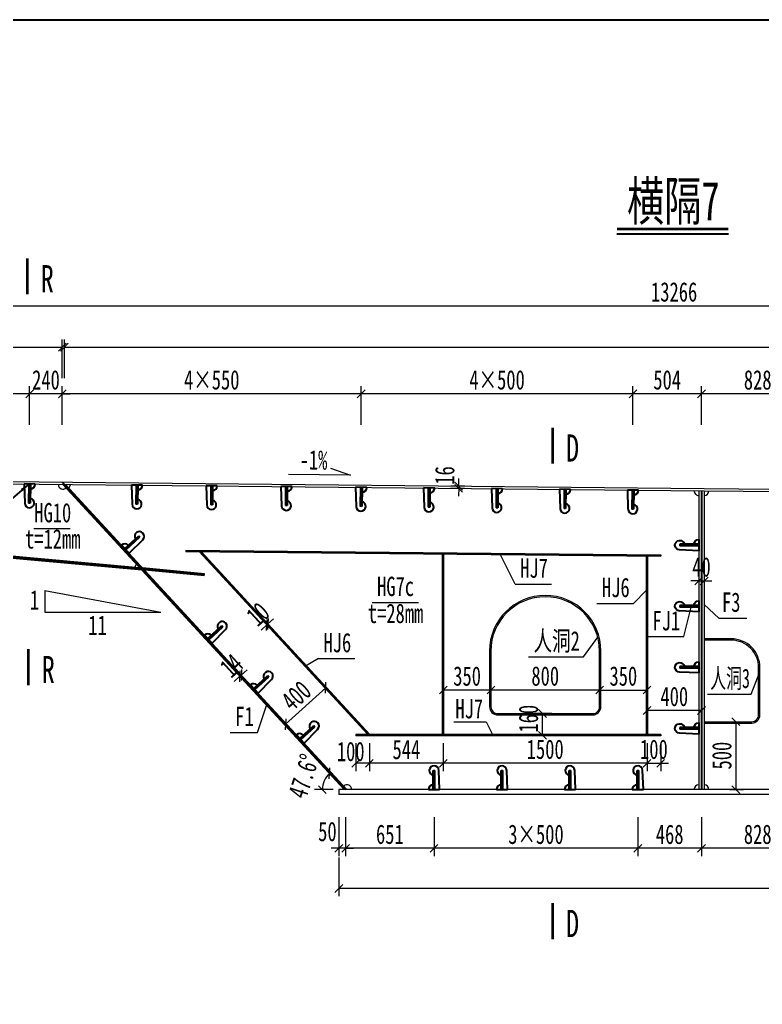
# Model space of a CAD drawing. Header units: millimetres. Extents: x -89049 to 410567, y -307459 to -100425.
# Drawn here: x 194791 to 200256, y -145885 to -138634 of the extents above; entities that cross this region are included whole.
import ezdxf
from ezdxf.enums import TextEntityAlignment as Align

# ---------------------------------------------------------------- set-up
doc = ezdxf.new("R2010")
doc.units = ezdxf.units.MM
doc.layers.get('Defpoints').update_dxf_attribs({"color": 8})
for name, color, linetype, lineweight in [('Dim', 4, 'Continuous', 15), ('文字', 7, 'Continuous', 15), ('标注线及字体', 2, 'Continuous', 15), ('粗线', 3, 'Continuous', 35), ('细实线', 4, 'Continuous', 15), ('钢板粗线', 1, 'Continuous', 25), ('钢板细线', 6, 'Continuous', 15)]:
    doc.layers.add(name, color=color, linetype=linetype, lineweight=lineweight)
doc.styles.add('111', font='', dxfattribs={"width": 0.7})
doc.styles.add('BM_Dim', font='', dxfattribs={"width": 0.85})
doc.styles.get("Standard").update_dxf_attribs({"font": ''})
doc.styles.get('111').set_extended_font_data('仿宋_GB2312')
doc.styles.get('BM_Dim').set_extended_font_data('仿宋_GB2312')
doc.styles.get('Standard').set_extended_font_data('仿宋_GB2312')
doc.dimstyles.new('200', dxfattribs={"dimscale": 0, "dimtxt": 2.5, "dimasz": 1, "dimexe": 1, "dimexo": 1, "dimgap": 0.6, "dimtad": 1, "dimdec": 0, "dimdsep": 46, "dimtxsty": '111', "dimblk": 'OBLIQUE', "dimcen": 0, "dimclrd": 4, "dimclre": 4, "dimclrt": 4, "dimadec": 1, "dimazin": 2, "dimtfac": 1, "dimtdec": 0, "dimtix": 1, "dimtmove": 2, "dimatfit": 3, "dimfxl": 4, "dimfxlon": 1, "dimtolj": 1, "dimlwd": -1, "dimlwe": -1, "dimarcsym": 0})
doc.dimstyles.new('MSteel_1.0_1.0', dxfattribs={"dimtxt": 3, "dimasz": 1.2, "dimexe": 1, "dimexo": 1, "dimgap": 1, "dimtad": 3, "dimtoh": 1, "dimdec": 0, "dimzin": 0, "dimdsep": 46, "dimtxsty": 'Standard', "dimblk": 'ARCHTICK', "dimcen": 0.09, "dimclrd": 3, "dimclre": 3, "dimadec": 0, "dimazin": 0, "dimtfac": 1, "dimtdec": 4, "dimtofl": 0, "dimtmove": 0, "dimatfit": 3, "dimfxl": 1, "dimtolj": 1, "dimtzin": 0, "dimarcsym": 0})

# ---------------------------------------------------------------- blocks, each defined once
blk = doc.blocks.new('_Oblique')
at = {"color": 0, "linetype": 'ByBlock', "lineweight": -2}
blk.add_line((-0.5, -0.5), (0.5, 0.5), dxfattribs=at)
blk = doc.blocks.new('*D3850')
at = {"layer": 'Defpoints', "color": 0}
for p in [(199808.2, -141389.6), (199808.2, -142116.3), (200636.3, -142052)]:
    blk.add_point(p, dxfattribs=at)
at = {"layer": '细实线', "color": 4}
for p, q in [((199808.2, -141618.2), (199808.2, -141332.5)), ((200636.3, -141389.6), (199808.2, -141389.6)), ((200636.3, -141618.2), (200636.3, -141332.5))]:
    blk.add_line(p, q, dxfattribs=at)
at = {"layer": '细实线', "color": 4, "xscale": 57.14285714285715, "yscale": 57.14285714285715, "zscale": 57.14285714285715, "rotation": 180}
blk.add_blockref('_Oblique', (199808.2, -141389.6), dxfattribs=at)
at = {"layer": '细实线', "color": 4, "xscale": 57.14285714285715, "yscale": 57.14285714285715, "zscale": 57.14285714285715}
blk.add_blockref('_Oblique', (200636.3, -141389.6), dxfattribs=at)
at = {"layer": '细实线', "color": 4, "insert": (200222.2, -141287.4), "char_height": 142.86, "attachment_point": 5, "style": '111'}
blk.add_mtext('\\A1;828', dxfattribs=at)
blk = doc.blocks.new('*D3851')
at = {"layer": 'Defpoints', "color": 0}
for p in [(206240.1, -141045.6), (195119.8, -142040), (206240.1, -142046.3)]:
    blk.add_point(p, dxfattribs=at)
at = {"layer": '细实线', "color": 4}
for p, q in [((195119.8, -141274.1), (195119.8, -140988.4)), ((206240.1, -141274.1), (206240.1, -140988.4)), ((195119.8, -141045.6), (206240.1, -141045.6))]:
    blk.add_line(p, q, dxfattribs=at)
at = {"layer": '细实线', "color": 4, "xscale": 57.14285714285715, "yscale": 57.14285714285715, "zscale": 57.14285714285715, "rotation": 180}
blk.add_blockref('_Oblique', (195119.8, -141045.6), dxfattribs=at)
at = {"layer": '细实线', "color": 4, "xscale": 57.14285714285715, "yscale": 57.14285714285715, "zscale": 57.14285714285715}
blk.add_blockref('_Oblique', (206240.1, -141045.6), dxfattribs=at)
at = {"layer": '细实线', "color": 4, "insert": (200679.9, -140943.3), "char_height": 142.86, "attachment_point": 5, "style": '111'}
blk.add_mtext('\\A1;11120', dxfattribs=at)
blk = doc.blocks.new('*D3853')
at = {"layer": 'Defpoints', "color": 0}
for p in [(197139.2, -144339.8), (205851.2, -144339.8), (197139.2, -145032.2)]:
    blk.add_point(p, dxfattribs=at)
at = {"layer": '细实线', "color": 4}
for p, q in [((197139.2, -144803.7), (197139.2, -145089.4)), ((205851.2, -144803.7), (205851.2, -145089.4)), ((205851.2, -145032.2), (197139.2, -145032.2))]:
    blk.add_line(p, q, dxfattribs=at)
at = {"layer": '细实线', "color": 4, "xscale": 57.14285714285715, "yscale": 57.14285714285715, "zscale": 57.14285714285715, "rotation": 180}
blk.add_blockref('_Oblique', (197139.2, -145032.2), dxfattribs=at)
at = {"layer": '细实线', "color": 4, "xscale": 57.14285714285715, "yscale": 57.14285714285715, "zscale": 57.14285714285715}
blk.add_blockref('_Oblique', (205851.2, -145032.2), dxfattribs=at)
at = {"layer": '细实线', "color": 4, "insert": (201495.2, -144930), "char_height": 142.86, "attachment_point": 5, "style": '111'}
blk.add_mtext('\\A1;8712', dxfattribs=at)
blk = doc.blocks.new('*D3854')
at = {"layer": 'Defpoints', "color": 0}
for p in [(197264.6, -143903.8), (197364.6, -143903.8), (197264.6, -144110.1)]:
    blk.add_point(p, dxfattribs=at)
at = {"layer": '细实线', "color": 4}
for p, q in [((197264.6, -143960.9), (197264.6, -144167.2)), ((197364.6, -143960.9), (197364.6, -144167.2)), ((197364.6, -144110.1), (197264.6, -144110.1))]:
    blk.add_line(p, q, dxfattribs=at)
at = {"layer": '细实线', "color": 4, "xscale": 57.14285714285715, "yscale": 57.14285714285715, "zscale": 57.14285714285715, "rotation": 180}
blk.add_blockref('_Oblique', (197264.6, -144110.1), dxfattribs=at)
at = {"layer": '细实线', "color": 4, "xscale": 57.14285714285715, "yscale": 57.14285714285715, "zscale": 57.14285714285715}
blk.add_blockref('_Oblique', (197364.6, -144110.1), dxfattribs=at)
at = {"layer": '细实线', "color": 4, "insert": (197226.5, -144024.4), "char_height": 142.86, "attachment_point": 5, "style": '111'}
blk.add_mtext('\\A1;100', dxfattribs=at)
blk = doc.blocks.new('*D3856')
at = {"layer": 'Defpoints', "color": 0}
for p in [(199808.2, -144303.8), (200636.3, -144303.8), (199808.2, -144736.1)]:
    blk.add_point(p, dxfattribs=at)
at = {"layer": '细实线', "color": 4}
for p, q in [((199808.2, -144507.6), (199808.2, -144793.3)), ((200636.3, -144507.6), (200636.3, -144793.3)), ((200636.3, -144736.1), (199808.2, -144736.1))]:
    blk.add_line(p, q, dxfattribs=at)
at = {"layer": '细实线', "color": 4, "xscale": 57.14285714285715, "yscale": 57.14285714285715, "zscale": 57.14285714285715, "rotation": 180}
blk.add_blockref('_Oblique', (199808.2, -144736.1), dxfattribs=at)
at = {"layer": '细实线', "color": 4, "xscale": 57.14285714285715, "yscale": 57.14285714285715, "zscale": 57.14285714285715}
blk.add_blockref('_Oblique', (200636.3, -144736.1), dxfattribs=at)
at = {"layer": '细实线', "color": 4, "insert": (200222.2, -144633.9), "char_height": 142.86, "attachment_point": 5, "style": '111'}
blk.add_mtext('\\A1;828', dxfattribs=at)
blk = doc.blocks.new('*D3857')
at = {"layer": 'Defpoints', "color": 0}
for p in [(198021.4, -142085.2), (198122.6, -142086.2), (198122.7, -142070.2)]:
    blk.add_point(p, dxfattribs=at)
at = {"layer": '细实线', "color": 4}
for p, q in [((198021.5, -142069.2), (198022.1, -142012.1)), ((198065.4, -142085.7), (197964.2, -142084.6)), ((198065.6, -142069.7), (197964.4, -142068.6)), ((198021.4, -142085.2), (198020.8, -142142.4)), ((198021.5, -142069.2), (198021.4, -142085.2))]:
    blk.add_line(p, q, dxfattribs=at)
at = {"layer": '细实线', "color": 4, "xscale": 57.1428571428572, "yscale": 57.1428571428572, "zscale": 57.1428571428572}
for p, rotation in [((198021.5, -142069.2), 269.426290839288), ((198021.4, -142085.2), 89.42629083928799)]:
    blk.add_blockref('_Oblique', p, dxfattribs=dict(at, rotation=rotation))
at = {"layer": '细实线', "color": 4, "insert": (197919.2, -141990.3), "char_height": 142.86, "attachment_point": 5, "rotation": 89.42629, "style": '111'}
blk.add_mtext('\\A1;16', dxfattribs=at)
blk = doc.blocks.new('14-160加劲 有过焊孔')
at = {"layer": 'Defpoints'}
blk.add_line((38609.4, 31489.3), (38609.4, 31629.3), dxfattribs=at)
at = {"layer": '钢板粗线', "color": 7}
for p, q in [((38603.4, 31489.3), (38603.4, 31629.3)), ((38603.4, 31629.3), (38615.4, 31629.3)), ((38615.4, 31489.3), (38615.4, 31629.3)), ((38650.4, 31489.3), (38644.3, 31630.8)), ((38568.4, 31489.3), (38650.4, 31489.3))]:
    blk.add_line(p, q, dxfattribs=at)
for centre, start, end in [((38609.4, 31629.3), 2.44105, 260.12911), ((38603.4, 31489.3), 90, 180)]:
    blk.add_arc(centre, 35, start, end, dxfattribs=at)
blk = doc.blocks.new('*D3858')
at = {"layer": 'Defpoints', "color": 0}
for p in [(196421.7, -143460.2), (196422.2, -143481.5), (196432.6, -143472.1)]:
    blk.add_point(p, dxfattribs=at)
at = {"layer": '细实线', "color": 4}
for p, q in [((196411.4, -143469.6), (196372.9, -143427.3)), ((196421.7, -143460.2), (196383.3, -143417.9)), ((196421.7, -143460.2), (196464, -143421.7)), ((196411.4, -143469.6), (196369.1, -143508.1)), ((196411.4, -143469.6), (196421.7, -143460.2))]:
    blk.add_line(p, q, dxfattribs=at)
at = {"layer": '细实线', "color": 4, "xscale": 57.14285714285715, "yscale": 57.14285714285715, "zscale": 57.14285714285715}
for p, rotation in [((196421.7, -143460.2), 222.3094118037974), ((196411.4, -143469.6), 42.30941180379739)]:
    blk.add_blockref('_Oblique', p, dxfattribs=dict(at, rotation=rotation))
at = {"layer": '细实线', "color": 4, "insert": (196348.8, -143390.4), "char_height": 142.86, "attachment_point": 5, "rotation": 42.30941, "style": '111'}
blk.add_mtext('\\A1;14', dxfattribs=at)
blk = doc.blocks.new('*D3859')
at = {"layer": 'Defpoints', "color": 0}
for p in [(196616.9, -143084.5), (196627.5, -143111), (196634.9, -143104.3)]:
    blk.add_point(p, dxfattribs=at)
at = {"layer": '细实线', "color": 4}
for p, q in [((196609.5, -143091.3), (196571.1, -143049)), ((196616.9, -143084.5), (196578.5, -143042.3)), ((196616.9, -143084.5), (196659.2, -143046.1)), ((196609.5, -143091.3), (196567.3, -143129.7)), ((196609.5, -143091.3), (196616.9, -143084.5))]:
    blk.add_line(p, q, dxfattribs=at)
at = {"layer": '细实线', "color": 4, "xscale": 57.14285714285715, "yscale": 57.14285714285715, "zscale": 57.14285714285715}
for p, rotation in [((196609.5, -143091.3), 42.31909851144874), ((196616.9, -143084.5), 222.3190985114487)]:
    blk.add_blockref('_Oblique', p, dxfattribs=dict(at, rotation=rotation))
at = {"layer": '细实线', "color": 4, "insert": (196544.4, -143012.3), "char_height": 142.86, "attachment_point": 5, "rotation": 42.3191, "style": '111'}
blk.add_mtext('\\A1;10', dxfattribs=at)
blk = doc.blocks.new('*D3860')
at = {"layer": 'Defpoints', "color": 0}
for p in [(197042.5, -143553.8), (197083.4, -143598.7), (196787.7, -143867.9)]:
    blk.add_point(p, dxfattribs=at)
at = {"layer": '细实线', "color": 4}
for p, q in [((196746.8, -143823), (197042.5, -143553.8)), ((197044.9, -143556.5), (197004, -143511.6)), ((196749.2, -143825.7), (196708.3, -143780.8))]:
    blk.add_line(p, q, dxfattribs=at)
at = {"layer": '细实线', "color": 4, "xscale": 57.14285714285715, "yscale": 57.14285714285715, "zscale": 57.14285714285715}
for p, rotation in [((197042.5, -143553.8), 42.31909851126608), ((196746.8, -143823), 222.319098511266)]:
    blk.add_blockref('_Oblique', p, dxfattribs=dict(at, rotation=rotation))
at = {"layer": '细实线', "color": 4, "insert": (196825.8, -143612.8), "char_height": 142.86, "attachment_point": 5, "rotation": 42.3191, "style": '111'}
blk.add_mtext('\\A1;400', dxfattribs=at)
blk = doc.blocks.new('*D3861')
at = {"layer": 'Defpoints', "color": 0}
for p in [(197908.2, -143903.8), (199408.2, -143903.8), (197908.2, -144110.1)]:
    blk.add_point(p, dxfattribs=at)
at = {"layer": '细实线', "color": 4}
for p, q in [((197908.2, -143960.9), (197908.2, -144167.2)), ((199408.2, -143960.9), (199408.2, -144167.2)), ((199408.2, -144110.1), (197908.2, -144110.1))]:
    blk.add_line(p, q, dxfattribs=at)
at = {"layer": '细实线', "color": 4, "xscale": 57.14285714285715, "yscale": 57.14285714285715, "zscale": 57.14285714285715, "rotation": 180}
blk.add_blockref('_Oblique', (197908.2, -144110.1), dxfattribs=at)
at = {"layer": '细实线', "color": 4, "xscale": 57.14285714285715, "yscale": 57.14285714285715, "zscale": 57.14285714285715}
blk.add_blockref('_Oblique', (199408.2, -144110.1), dxfattribs=at)
at = {"layer": '细实线', "color": 4, "insert": (198658.2, -144007.8), "char_height": 142.86, "attachment_point": 5, "style": '111'}
blk.add_mtext('\\A1;1500', dxfattribs=at)
blk = doc.blocks.new('*D3862')
at = {"layer": 'Defpoints', "color": 0}
for p in [(199408.2, -143903.8), (199508.2, -143903.8), (199508.2, -144110.1)]:
    blk.add_point(p, dxfattribs=at)
at = {"layer": '细实线', "color": 4}
for p, q in [((199408.2, -143960.9), (199408.2, -144167.2)), ((199508.2, -143960.9), (199508.2, -144167.2)), ((199408.2, -144110.1), (199351.1, -144110.1)), ((199408.2, -144110.1), (199508.2, -144110.1)), ((199508.2, -144110.1), (199565.4, -144110.1))]:
    blk.add_line(p, q, dxfattribs=at)
at = {"layer": '细实线', "color": 4, "xscale": 57.14285714285715, "yscale": 57.14285714285715, "zscale": 57.14285714285715}
blk.add_blockref('_Oblique', (199408.2, -144110.1), dxfattribs=at)
at = {"layer": '细实线', "color": 4, "xscale": 57.14285714285715, "yscale": 57.14285714285715, "zscale": 57.14285714285715, "rotation": 180}
blk.add_blockref('_Oblique', (199508.2, -144110.1), dxfattribs=at)
at = {"layer": '细实线', "color": 4, "insert": (199458.2, -144007.8), "char_height": 142.86, "attachment_point": 5, "style": '111'}
blk.add_mtext('\\A1;100', dxfattribs=at)
blk = doc.blocks.new('*D3863')
at = {"layer": 'Defpoints', "color": 0}
for p in [(199058.4, -143403.1), (199408.2, -143395.2), (199408.2, -143570.7)]:
    blk.add_point(p, dxfattribs=at)
at = {"layer": '细实线', "color": 4}
for p, q in [((199058.4, -143460.3), (199058.4, -143627.9)), ((199408.2, -143452.3), (199408.2, -143627.9)), ((199058.4, -143570.7), (199408.2, -143570.7))]:
    blk.add_line(p, q, dxfattribs=at)
at = {"layer": '细实线', "color": 4, "xscale": 57.14285714285715, "yscale": 57.14285714285715, "zscale": 57.14285714285715, "rotation": 180}
blk.add_blockref('_Oblique', (199058.4, -143570.7), dxfattribs=at)
at = {"layer": '细实线', "color": 4, "xscale": 57.14285714285715, "yscale": 57.14285714285715, "zscale": 57.14285714285715}
blk.add_blockref('_Oblique', (199408.2, -143570.7), dxfattribs=at)
at = {"layer": '细实线', "color": 4, "insert": (199233.3, -143468.5), "char_height": 142.86, "attachment_point": 5, "style": '111'}
blk.add_mtext('\\A1;350', dxfattribs=at)
blk = doc.blocks.new('*D3864')
at = {"layer": 'Defpoints', "color": 0}
for p in [(198258.4, -143403.4), (199058.4, -143397.1), (198258.4, -143570.7)]:
    blk.add_point(p, dxfattribs=at)
at = {"layer": '细实线', "color": 4}
for p, q in [((198258.4, -143460.5), (198258.4, -143627.9)), ((199058.4, -143454.2), (199058.4, -143627.9)), ((199058.4, -143570.7), (198258.4, -143570.7))]:
    blk.add_line(p, q, dxfattribs=at)
at = {"layer": '细实线', "color": 4, "xscale": 57.14285714285715, "yscale": 57.14285714285715, "zscale": 57.14285714285715, "rotation": 180}
blk.add_blockref('_Oblique', (198258.4, -143570.7), dxfattribs=at)
at = {"layer": '细实线', "color": 4, "xscale": 57.14285714285715, "yscale": 57.14285714285715, "zscale": 57.14285714285715}
blk.add_blockref('_Oblique', (199058.4, -143570.7), dxfattribs=at)
at = {"layer": '细实线', "color": 4, "insert": (198658.4, -143468.5), "char_height": 142.86, "attachment_point": 5, "style": '111'}
blk.add_mtext('\\A1;800', dxfattribs=at)
blk = doc.blocks.new('*D3865')
at = {"layer": 'Defpoints', "color": 0}
for p in [(199303.9, -141389.6), (199303.9, -141882.1), (199808.2, -142116.3)]:
    blk.add_point(p, dxfattribs=at)
at = {"layer": '细实线', "color": 4}
for p, q in [((199303.9, -141618.2), (199303.9, -141332.5)), ((199808.2, -141389.6), (199303.9, -141389.6)), ((199808.2, -141618.2), (199808.2, -141332.5))]:
    blk.add_line(p, q, dxfattribs=at)
at = {"layer": '细实线', "color": 4, "xscale": 57.14285714285715, "yscale": 57.14285714285715, "zscale": 57.14285714285715, "rotation": 180}
blk.add_blockref('_Oblique', (199303.9, -141389.6), dxfattribs=at)
at = {"layer": '细实线', "color": 4, "xscale": 57.14285714285715, "yscale": 57.14285714285715, "zscale": 57.14285714285715}
blk.add_blockref('_Oblique', (199808.2, -141389.6), dxfattribs=at)
at = {"layer": '细实线', "color": 4, "insert": (199556.1, -141287.4), "char_height": 142.86, "attachment_point": 5, "style": '111'}
blk.add_mtext('\\A1;504', dxfattribs=at)
blk = doc.blocks.new('*D3904')
at = {"layer": 'Defpoints', "color": 0}
for p in [(197139.2, -144303.8), (197189.2, -144303.8), (197139.2, -144736.1)]:
    blk.add_point(p, dxfattribs=at)
at = {"layer": '细实线', "color": 4}
for p, q in [((197139.2, -144507.6), (197139.2, -144793.3)), ((197189.2, -144507.6), (197189.2, -144793.3)), ((197139.2, -144736.1), (197082, -144736.1)), ((197189.2, -144736.1), (197139.2, -144736.1)), ((197189.2, -144736.1), (197246.3, -144736.1))]:
    blk.add_line(p, q, dxfattribs=at)
at = {"layer": '细实线', "color": 4, "xscale": 57.14285714285715, "yscale": 57.14285714285715, "zscale": 57.14285714285715}
blk.add_blockref('_Oblique', (197139.2, -144736.1), dxfattribs=at)
at = {"layer": '细实线', "color": 4, "xscale": 57.14285714285715, "yscale": 57.14285714285715, "zscale": 57.14285714285715, "rotation": 180}
blk.add_blockref('_Oblique', (197189.2, -144736.1), dxfattribs=at)
at = {"layer": '细实线', "color": 4, "insert": (197055.2, -144613.7), "char_height": 142.86, "attachment_point": 5, "style": '111'}
blk.add_mtext('\\A1;50', dxfattribs=at)
blk = doc.blocks.new('*D3906')
at = {"layer": 'Defpoints', "color": 0}
for p in [(198637.9, -143743.8), (198764.8, -143743.8), (198764.8, -143903.8)]:
    blk.add_point(p, dxfattribs=at)
at = {"layer": '细实线', "color": 4}
for p, q in [((198707.6, -143743.8), (198580.7, -143743.8)), ((198637.9, -143903.8), (198637.9, -143743.8)), ((198707.6, -143903.8), (198580.7, -143903.8))]:
    blk.add_line(p, q, dxfattribs=at)
at = {"layer": '细实线', "color": 4, "xscale": 57.14285714285715, "yscale": 57.14285714285715, "zscale": 57.14285714285715}
for p, rotation in [((198637.9, -143743.8), 90), ((198637.9, -143903.8), 270)]:
    blk.add_blockref('_Oblique', p, dxfattribs=dict(at, rotation=rotation))
at = {"layer": '细实线', "color": 4, "insert": (198535.6, -143781.9), "char_height": 142.86, "attachment_point": 5, "rotation": 90, "style": '111'}
blk.add_mtext('\\A1;160', dxfattribs=at)
blk = doc.blocks.new('*D3907')
at = {"layer": 'Defpoints', "color": 0}
for p in [(195140.1, -142072), (197020.9, -144275.8), (197155.3, -144303.8), (197179.7, -144303.8), (204268.7, -144303.8)]:
    blk.add_point(p, dxfattribs=at)
at = {"layer": '细实线', "color": 4}
blk.add_line((197098.1, -144303.8), (196961.3, -144303.8), dxfattribs=at)
blk.add_arc((197179.7, -144303.8), 161.2, 132.42438, 180, dxfattribs=at)
at = {"layer": '细实线', "color": 4, "xscale": 57.14285714285715, "yscale": 57.14285714285715, "zscale": 57.14285714285715}
for p, rotation in [((197070.9, -144184.8), 42.42438349977064), ((197018.5, -144303.8), 270)]:
    blk.add_blockref('_Oblique', p, dxfattribs=dict(at, rotation=rotation))
at = {"layer": '细实线', "color": 4, "insert": (196881.1, -144205.5), "char_height": 142.857, "attachment_point": 5, "rotation": 71.7683, "style": '111'}
blk.add_mtext('\\A1;47.6%%d', dxfattribs=at)
blk = doc.blocks.new('*D3908')
at = {"layer": 'Defpoints', "color": 0}
for p in [(206240.1, -140741.9), (206240.1, -141742.6), (192974, -142025.3)]:
    blk.add_point(p, dxfattribs=at)
at = {"layer": '细实线', "color": 4}
for p, q in [((192974, -140970.5), (192974, -140684.8)), ((192974, -140741.9), (206240.1, -140741.9)), ((206240.1, -140970.5), (206240.1, -140684.8))]:
    blk.add_line(p, q, dxfattribs=at)
at = {"layer": '细实线', "color": 4, "xscale": 57.14285714285715, "yscale": 57.14285714285715, "zscale": 57.14285714285715, "rotation": 180}
blk.add_blockref('_Oblique', (192974, -140741.9), dxfattribs=at)
at = {"layer": '细实线', "color": 4, "xscale": 57.14285714285715, "yscale": 57.14285714285715, "zscale": 57.14285714285715}
blk.add_blockref('_Oblique', (206240.1, -140741.9), dxfattribs=at)
at = {"layer": '细实线', "color": 4, "insert": (199607, -140639.7), "char_height": 142.86, "attachment_point": 5, "style": '111'}
blk.add_mtext('\\A1;13266', dxfattribs=at)
blk = doc.blocks.new('*D3912')
at = {"layer": 'Defpoints', "color": 0}
for p in [(199408.2, -143462.4), (199808.2, -143482), (199408.2, -143721.2)]:
    blk.add_point(p, dxfattribs=at)
at = {"layer": '细实线', "color": 4}
for p, q in [((199408.2, -143519.5), (199408.2, -143778.3)), ((199808.2, -143539.1), (199808.2, -143778.3)), ((199808.2, -143721.2), (199408.2, -143721.2))]:
    blk.add_line(p, q, dxfattribs=at)
at = {"layer": '细实线', "color": 4, "xscale": 57.14285714285715, "yscale": 57.14285714285715, "zscale": 57.14285714285715, "rotation": 180}
blk.add_blockref('_Oblique', (199408.2, -143721.2), dxfattribs=at)
at = {"layer": '细实线', "color": 4, "xscale": 57.14285714285715, "yscale": 57.14285714285715, "zscale": 57.14285714285715}
blk.add_blockref('_Oblique', (199808.2, -143721.2), dxfattribs=at)
at = {"layer": '细实线', "color": 4, "insert": (199608.2, -143618.9), "char_height": 142.86, "attachment_point": 5, "style": '111'}
blk.add_mtext('\\A1;400', dxfattribs=at)
blk = doc.blocks.new('*D3913')
at = {"layer": 'Defpoints', "color": 0}
for p in [(199788.2, -142712.6), (199828.2, -142719.5), (199828.2, -142767.1)]:
    blk.add_point(p, dxfattribs=at)
at = {"layer": '细实线', "color": 4}
for p, q in [((199788.2, -142767.1), (199731.1, -142767.1)), ((199788.2, -142767.1), (199788.2, -142824.2)), ((199788.2, -142767.1), (199828.2, -142767.1)), ((199828.2, -142767.1), (199828.2, -142824.2)), ((199828.2, -142767.1), (199885.4, -142767.1))]:
    blk.add_line(p, q, dxfattribs=at)
at = {"layer": '细实线', "color": 4, "xscale": 57.14285714285715, "yscale": 57.14285714285715, "zscale": 57.14285714285715}
blk.add_blockref('_Oblique', (199788.2, -142767.1), dxfattribs=at)
at = {"layer": '细实线', "color": 4, "xscale": 57.14285714285715, "yscale": 57.14285714285715, "zscale": 57.14285714285715, "rotation": 180}
blk.add_blockref('_Oblique', (199828.2, -142767.1), dxfattribs=at)
at = {"layer": '细实线', "color": 4, "insert": (199808.2, -142664.9), "char_height": 142.86, "attachment_point": 5, "style": '111'}
blk.add_mtext('\\A1;40', dxfattribs=at)
blk = doc.blocks.new('*D3914')
at = {"layer": 'Defpoints', "color": 0}
for p in [(199960.5, -143803.8), (199960.5, -144303.8), (200060.8, -144303.8)]:
    blk.add_point(p, dxfattribs=at)
at = {"layer": '细实线', "color": 4}
for p, q in [((200017.7, -143803.8), (200118, -143803.8)), ((200060.8, -143803.8), (200060.8, -144303.8)), ((200017.7, -144303.8), (200118, -144303.8))]:
    blk.add_line(p, q, dxfattribs=at)
at = {"layer": '细实线', "color": 4, "xscale": 57.14285714285715, "yscale": 57.14285714285715, "zscale": 57.14285714285715}
for p, rotation in [((200060.8, -143803.8), 90), ((200060.8, -144303.8), 270)]:
    blk.add_blockref('_Oblique', p, dxfattribs=dict(at, rotation=rotation))
at = {"layer": '细实线', "color": 4, "insert": (199958.6, -144053.8), "char_height": 142.86, "attachment_point": 5, "rotation": 90, "style": '111'}
blk.add_mtext('\\A1;500', dxfattribs=at)
blk = doc.blocks.new('*D3915')
at = {"layer": 'Defpoints', "color": 0}
for p in [(197364.6, -143903.8), (197908.2, -143903.8), (197364.6, -144110.1)]:
    blk.add_point(p, dxfattribs=at)
at = {"layer": '细实线', "color": 4}
for p, q in [((197364.6, -143960.9), (197364.6, -144167.2)), ((197908.2, -143960.9), (197908.2, -144167.2)), ((197908.2, -144110.1), (197364.6, -144110.1))]:
    blk.add_line(p, q, dxfattribs=at)
at = {"layer": '细实线', "color": 4, "xscale": 57.14285714285715, "yscale": 57.14285714285715, "zscale": 57.14285714285715, "rotation": 180}
blk.add_blockref('_Oblique', (197364.6, -144110.1), dxfattribs=at)
at = {"layer": '细实线', "color": 4, "xscale": 57.14285714285715, "yscale": 57.14285714285715, "zscale": 57.14285714285715}
blk.add_blockref('_Oblique', (197908.2, -144110.1), dxfattribs=at)
at = {"layer": '细实线', "color": 4, "insert": (197636.4, -144009.4), "char_height": 142.86, "attachment_point": 5, "style": '111'}
blk.add_mtext('\\A1;544', dxfattribs=at)
blk = doc.blocks.new('*D3916')
at = {"layer": 'Defpoints', "color": 0}
for p in [(197908.5, -143395.2), (198258.4, -143403.1), (197908.5, -143570.7)]:
    blk.add_point(p, dxfattribs=at)
at = {"layer": '细实线', "color": 4}
for p, q in [((197908.5, -143452.3), (197908.5, -143627.9)), ((198258.4, -143460.3), (198258.4, -143627.9)), ((198258.4, -143570.7), (197908.5, -143570.7))]:
    blk.add_line(p, q, dxfattribs=at)
at = {"layer": '细实线', "color": 4, "xscale": 57.14285714285715, "yscale": 57.14285714285715, "zscale": 57.14285714285715, "rotation": 180}
blk.add_blockref('_Oblique', (197908.5, -143570.7), dxfattribs=at)
at = {"layer": '细实线', "color": 4, "xscale": 57.14285714285715, "yscale": 57.14285714285715, "zscale": 57.14285714285715}
blk.add_blockref('_Oblique', (198258.4, -143570.7), dxfattribs=at)
at = {"layer": '细实线', "color": 4, "insert": (198083.4, -143468.5), "char_height": 142.86, "attachment_point": 5, "style": '111'}
blk.add_mtext('\\A1;350', dxfattribs=at)
blk = doc.blocks.new('_ArchTick')
at = {"color": 0, "linetype": 'ByBlock', "const_width": 0.15}
blk.add_lwpolyline([(-0.5, -0.5), (0.5, 0.5)], dxfattribs=at)
blk = doc.blocks.new('12-140加劲 有过焊孔')
at = {"layer": 'Defpoints'}
blk.add_line((0, 0), (0, 140), dxfattribs=at)
at = {"layer": '钢板粗线', "color": 7}
for p, q in [((-6, 0), (-6, 140)), ((-6, 140), (6, 140)), ((6, 0), (6, 140)), ((41, 0), (35, 141.5)), ((-41, 0), (41, 0))]:
    blk.add_line(p, q, dxfattribs=at)
for centre, start, end in [((0, 140), 2.44105, 260.12911), ((-6, 0), 90, 180)]:
    blk.add_arc(centre, 35, start, end, dxfattribs=at)
blk = doc.blocks.new('*D3920')
at = {"layer": 'Defpoints', "color": 0}
for p in [(195103.7, -141045.6), (192973.9, -142035), (195103.7, -142040)]:
    blk.add_point(p, dxfattribs=at)
at = {"layer": '细实线', "color": 4}
for p, q in [((192973.9, -141274.1), (192973.9, -140988.4)), ((195103.7, -141274.1), (195103.7, -140988.4)), ((192973.9, -141045.6), (195103.7, -141045.6))]:
    blk.add_line(p, q, dxfattribs=at)
at = {"layer": '细实线', "color": 4, "xscale": 57.14285714285715, "yscale": 57.14285714285715, "zscale": 57.14285714285715, "rotation": 180}
blk.add_blockref('_Oblique', (192973.9, -141045.6), dxfattribs=at)
at = {"layer": '细实线', "color": 4, "xscale": 57.14285714285715, "yscale": 57.14285714285715, "zscale": 57.14285714285715}
blk.add_blockref('_Oblique', (195103.7, -141045.6), dxfattribs=at)
at = {"layer": '细实线', "color": 4, "insert": (194038.8, -140943.3), "char_height": 142.86, "attachment_point": 5, "style": '111'}
blk.add_mtext('\\A1;2130', dxfattribs=at)
blk = doc.blocks.new('*D3921')
at = {"layer": 'Defpoints', "color": 0}
for p in [(194863.9, -141389.6), (194863.9, -142065.8), (195103.9, -142056)]:
    blk.add_point(p, dxfattribs=at)
at = {"layer": '细实线', "color": 4}
for p, q in [((194863.9, -141389.6), (194806.8, -141389.6)), ((194863.9, -141618.2), (194863.9, -141332.5)), ((195103.9, -141389.6), (194863.9, -141389.6)), ((195103.9, -141618.2), (195103.9, -141332.5)), ((195103.9, -141389.6), (195161, -141389.6))]:
    blk.add_line(p, q, dxfattribs=at)
at = {"layer": '细实线', "color": 4, "xscale": 57.14285714285715, "yscale": 57.14285714285715, "zscale": 57.14285714285715}
blk.add_blockref('_Oblique', (194863.9, -141389.6), dxfattribs=at)
at = {"layer": '细实线', "color": 4, "xscale": 57.14285714285715, "yscale": 57.14285714285715, "zscale": 57.14285714285715, "rotation": 180}
blk.add_blockref('_Oblique', (195103.9, -141389.6), dxfattribs=at)
at = {"layer": '细实线', "color": 4, "insert": (194983.9, -141287.4), "char_height": 142.86, "attachment_point": 5, "style": '111'}
blk.add_mtext('\\A1;240', dxfattribs=at)
blk = doc.blocks.new('*D3924')
at = {"layer": 'Defpoints', "color": 0}
for p in [(193513.9, -141389.6), (194863.9, -141843.4), (193513.9, -141954.5)]:
    blk.add_point(p, dxfattribs=at)
at = {"layer": '细实线', "color": 4}
for p, q in [((193513.9, -141618.2), (193513.9, -141332.5)), ((194863.9, -141389.6), (193513.9, -141389.6)), ((194863.9, -141618.2), (194863.9, -141332.5))]:
    blk.add_line(p, q, dxfattribs=at)
at = {"layer": '细实线', "color": 4, "xscale": 57.14285714285715, "yscale": 57.14285714285715, "zscale": 57.14285714285715, "rotation": 180}
blk.add_blockref('_Oblique', (193513.9, -141389.6), dxfattribs=at)
at = {"layer": '细实线', "color": 4, "xscale": 57.14285714285715, "yscale": 57.14285714285715, "zscale": 57.14285714285715}
blk.add_blockref('_Oblique', (194863.9, -141389.6), dxfattribs=at)
at = {"layer": '细实线', "color": 4, "insert": (194188.9, -141287.4), "char_height": 142.86, "attachment_point": 5, "style": '111'}
blk.add_mtext('\\A1;3×450', dxfattribs=at)
blk = doc.blocks.new('*D3925')
at = {"layer": 'Defpoints', "color": 0}
for p in [(197303.9, -141389.6), (197303.9, -141913.8), (199303.9, -141913)]:
    blk.add_point(p, dxfattribs=at)
at = {"layer": '细实线', "color": 4}
for p, q in [((197303.9, -141618.1), (197303.9, -141332.4)), ((199303.9, -141389.6), (197303.9, -141389.6)), ((199303.9, -141618.1), (199303.9, -141332.4))]:
    blk.add_line(p, q, dxfattribs=at)
at = {"layer": '细实线', "color": 4, "xscale": 57.14285714285715, "yscale": 57.14285714285715, "zscale": 57.14285714285715, "rotation": 180}
blk.add_blockref('_Oblique', (197303.9, -141389.6), dxfattribs=at)
at = {"layer": '细实线', "color": 4, "xscale": 57.14285714285715, "yscale": 57.14285714285715, "zscale": 57.14285714285715}
blk.add_blockref('_Oblique', (199303.9, -141389.6), dxfattribs=at)
at = {"layer": '细实线', "color": 4, "insert": (198303.9, -141287.3), "char_height": 142.86, "attachment_point": 5, "style": '111'}
blk.add_mtext('\\A1;4×500', dxfattribs=at)
blk = doc.blocks.new('*D3926')
at = {"layer": 'Defpoints', "color": 0}
for p in [(195103.9, -141389.6), (197303.9, -141913.8), (195103.9, -142040)]:
    blk.add_point(p, dxfattribs=at)
at = {"layer": '细实线', "color": 4}
for p, q in [((195103.9, -141618.1), (195103.9, -141332.4)), ((197303.9, -141389.6), (195103.9, -141389.6)), ((197303.9, -141618.1), (197303.9, -141332.4))]:
    blk.add_line(p, q, dxfattribs=at)
at = {"layer": '细实线', "color": 4, "xscale": 57.14285714285715, "yscale": 57.14285714285715, "zscale": 57.14285714285715, "rotation": 180}
blk.add_blockref('_Oblique', (195103.9, -141389.6), dxfattribs=at)
at = {"layer": '细实线', "color": 4, "xscale": 57.14285714285715, "yscale": 57.14285714285715, "zscale": 57.14285714285715}
blk.add_blockref('_Oblique', (197303.9, -141389.6), dxfattribs=at)
at = {"layer": '细实线', "color": 4, "insert": (196203.9, -141287.3), "char_height": 142.86, "attachment_point": 5, "style": '111'}
blk.add_mtext('\\A1;4×550', dxfattribs=at)
blk = doc.blocks.new('*D3927')
at = {"layer": 'Defpoints', "color": 0}
for p in [(197840.1, -144303.8), (199340.1, -144303.8), (197840.1, -144736.1)]:
    blk.add_point(p, dxfattribs=at)
at = {"layer": '细实线', "color": 4}
for p, q in [((197840.1, -144507.6), (197840.1, -144793.3)), ((199340.1, -144507.6), (199340.1, -144793.3)), ((199340.1, -144736.1), (197840.1, -144736.1))]:
    blk.add_line(p, q, dxfattribs=at)
at = {"layer": '细实线', "color": 4, "xscale": 57.14285714285715, "yscale": 57.14285714285715, "zscale": 57.14285714285715, "rotation": 180}
blk.add_blockref('_Oblique', (197840.1, -144736.1), dxfattribs=at)
at = {"layer": '细实线', "color": 4, "xscale": 57.14285714285715, "yscale": 57.14285714285715, "zscale": 57.14285714285715}
blk.add_blockref('_Oblique', (199340.1, -144736.1), dxfattribs=at)
at = {"layer": '细实线', "color": 4, "insert": (198590.1, -144633.9), "char_height": 142.86, "attachment_point": 5, "style": '111'}
blk.add_mtext('\\A1;3×500', dxfattribs=at)
blk = doc.blocks.new('*D3928')
at = {"layer": 'Defpoints', "color": 0}
for p in [(199340.1, -144303.8), (199808.2, -144303.8), (199340.1, -144736.1)]:
    blk.add_point(p, dxfattribs=at)
at = {"layer": '细实线', "color": 4}
for p, q in [((199340.1, -144507.6), (199340.1, -144793.3)), ((199808.2, -144507.6), (199808.2, -144793.3)), ((199808.2, -144736.1), (199340.1, -144736.1))]:
    blk.add_line(p, q, dxfattribs=at)
at = {"layer": '细实线', "color": 4, "xscale": 57.14285714285715, "yscale": 57.14285714285715, "zscale": 57.14285714285715, "rotation": 180}
blk.add_blockref('_Oblique', (199340.1, -144736.1), dxfattribs=at)
at = {"layer": '细实线', "color": 4, "xscale": 57.14285714285715, "yscale": 57.14285714285715, "zscale": 57.14285714285715}
blk.add_blockref('_Oblique', (199808.2, -144736.1), dxfattribs=at)
at = {"layer": '细实线', "color": 4, "insert": (199574.2, -144633.9), "char_height": 142.86, "attachment_point": 5, "style": '111'}
blk.add_mtext('\\A1;468', dxfattribs=at)
blk = doc.blocks.new('*D3929')
at = {"layer": 'Defpoints', "color": 0}
for p in [(197189.2, -144303.8), (197840.1, -144311.5), (197189.2, -144736.1)]:
    blk.add_point(p, dxfattribs=at)
at = {"layer": '细实线', "color": 4}
for p, q in [((197189.2, -144507.6), (197189.2, -144793.3)), ((197840.1, -144507.6), (197840.1, -144793.3)), ((197840.1, -144736.1), (197189.2, -144736.1))]:
    blk.add_line(p, q, dxfattribs=at)
at = {"layer": '细实线', "color": 4, "xscale": 57.14285714285715, "yscale": 57.14285714285715, "zscale": 57.14285714285715, "rotation": 180}
blk.add_blockref('_Oblique', (197189.2, -144736.1), dxfattribs=at)
at = {"layer": '细实线', "color": 4, "xscale": 57.14285714285715, "yscale": 57.14285714285715, "zscale": 57.14285714285715}
blk.add_blockref('_Oblique', (197840.1, -144736.1), dxfattribs=at)
at = {"layer": '细实线', "color": 4, "insert": (197514.7, -144633.9), "char_height": 142.86, "attachment_point": 5, "style": '111'}
blk.add_mtext('\\A1;651', dxfattribs=at)

msp = doc.modelspace()

# ---------------------------------------------------------------- linework, layer by layer
at = {"color": 4}
msp.add_line((199185.4, -140210.2), (200006.1, -140210.2), dxfattribs=at)
at = {"color": 6, "const_width": 20.6, "elevation": 0}
msp.add_lwpolyline([(199185.4, -140175.9), (200006.1, -140175.9)], dxfattribs=at)
at = {"layer": 'Defpoints'}
for p, q in [((195103.9, -142040), (197189.2, -144303.8)), ((193023.9, -142435.2), (195702.2, -142679.1)), ((196114, -142546.1), (197364.6, -143903.8)), ((196150.1, -142722), (195702.2, -142679.1))]:
    msp.add_line(p, q, dxfattribs=at)
at = {"layer": 'Defpoints', "color": 8}
for p, q in [((199808.2, -142103.1), (199808.2, -144303.8)), ((197908.2, -143903.8), (197908.2, -142564.1)), ((199408.2, -143903.8), (199408.2, -142579.1)), ((199508.2, -143903.8), (197264.6, -143903.8))]:
    msp.add_line(p, q, dxfattribs=at)
at = {"layer": 'Defpoints'}
msp.add_lwpolyline([(190566.6, -138634.1), (212566.6, -138634.1), (212566.6, -153251.3), (190566.6, -153251.3)], close=True, dxfattribs=at)
at = {"layer": 'Defpoints', "color": 8, "elevation": 0}
msp.add_lwpolyline([(196014, -142545.1), (199508.2, -142580.1)], dxfattribs=at)
at = {"layer": '粗线'}
for p, q in [((194846.9, -140655.5), (194846.9, -140392.2)), ((198713.2, -141902.6), (198713.2, -141639.3)), ((194854.5, -143533.9), (194854.5, -143270.6)), ((198713.2, -145404.4), (198713.2, -145141.2))]:
    msp.add_line(p, q, dxfattribs=at)
at = {"layer": '细实线'}
for p, q in [((197077.7, -141937.7), (197224.5, -141988.9)), ((197224.5, -141988.9), (196769.8, -141984.4)), ((194894.3, -142382.1, 0), (195163.1, -142382.1, 0)), ((198436.1, -142790.2), (198329.9, -142574.8)), ((194974.5, -142837.9), (195830, -142997.9)), ((194974.5, -142837.9), (194974.5, -142997.9)), ((198436.1, -142790.2), (198704.8, -142790.2)), ((199307.1, -142932.7), (199403.2, -142836.1)), ((197383.8, -142925), (197726.5, -142925)), ((199038.4, -142932.7), (199307.1, -142932.7)), ((199679, -143177.4), (199733.3, -142959.8)), ((199936.6, -143041.3), (199828.2, -142941.7)), ((194974.5, -142997.9), (195830, -142997.9)), ((199936.6, -143041.3), (200142.6, -143041.3)), ((198940.9, -143326.3), (199045.3, -143182.6)), ((199410.2, -143177.4), (199679, -143177.4)), ((196988.9, -143339, 0), (196894.9, -143393.9)), ((196988.9, -143339, 0), (197257.7, -143339, 0)), ((198534.9, -143326.3), (198940.9, -143326.3)), ((200174, -143602), (200238.2, -143435.8)), ((199852.9, -143602), (200174, -143602)), ((196539.5, -143882.7), (196607.8, -143684.5)), ((197986.5, -143804.8), (198224.4, -143804.8)), ((198224.4, -143804.8), (198272.4, -143902.3)), ((196340, -143882.7), (196539.5, -143882.7))]:
    msp.add_line(p, q, dxfattribs=at)
at = {"layer": '钢板细线'}
for p, q in [((195109.2, -142056.1), (197179.7, -144303.8)), ((195128.4, -142056.2), (197198.7, -144303.8)), ((193035.9, -142428.2), (195673.3, -142668.5)), ((193035.9, -142444.3), (195689.5, -142686)), ((196014, -142540.1), (196013.9, -142550.1)), ((196111.8, -142551.1), (197353.2, -143898.8)), ((196125.5, -142551.3), (197366.8, -143898.8)), ((197903.2, -143898.8), (197903.2, -142569.1)), ((197913.2, -143898.8), (197913.2, -142569.2)), ((199403.2, -143898.8), (199403.2, -142584.1)), ((199413.2, -143898.8), (199413.2, -142584.2)), ((199508.3, -142575.1), (199508.2, -142585.1)), ((197264.6, -143898.8), (197264.6, -143908.8)), ((199508.2, -143898.8), (197264.6, -143898.8)), ((199508.2, -143908.8), (197264.6, -143908.8)), ((199508.2, -143898.8), (199508.2, -143908.8)), ((205851.2, -144303.8), (197139.2, -144303.8)), ((197139.2, -144303.8), (197139.2, -144339.8)), ((205851.2, -144339.8), (197139.2, -144339.8))]:
    msp.add_line(p, q, dxfattribs=at)
at = {"layer": '钢板细线', "color": 3}
for p, q in [((199788.2, -142102.9), (199788.2, -144303.8)), ((199828.2, -142103.3), (199828.2, -144303.8))]:
    msp.add_line(p, q, dxfattribs=at)
at = {"layer": '钢板细线', "color": 7}
for p, q in [((196150.9, -142714), (195694.1, -142670.3)), ((196149.4, -142730), (195710.3, -142687.9)), ((196149.4, -142730), (196150.9, -142714))]:
    msp.add_line(p, q, dxfattribs=at)
at = {"layer": '钢板细线', "elevation": 0}
for points in [[(192973.9, -142018.7), (199828.2, -142087.3), (202132.4, -142107.9), (206878.1, -142036.7)], [(192973.9, -142034.7), (199828.2, -142103.3), (202132.4, -142123.9), (206878.1, -142052.7)], [(196013.9, -142550.1), (199508.2, -142585.1)], [(196014, -142540.1), (199508.3, -142575.1)]]:
    msp.add_lwpolyline(points, dxfattribs=at)
for points in [[(198308.4, -143753.8), (199008.4, -143753.8, 0.414214), (199068.4, -143693.8), (199068.4, -143283.8, 1), (198248.4, -143283.8), (198248.4, -143693.8, 0.414214)], [(198308.4, -143743.8), (199008.4, -143743.8, 0.414214), (199058.4, -143693.8), (199058.4, -143283.8, 1), (198258.4, -143283.8), (198258.4, -143693.8, 0.414214)]]:
    msp.add_lwpolyline(points, format="xyb", close=True, dxfattribs=at)
for points in [[(199828.2, -143813.8), (200178.2, -143813.8, 0.414214), (200238.2, -143753.8), (200238.2, -143403.8, 0.414214), (200028.2, -143193.8), (199828.2, -143193.8)], [(199828.2, -143803.8), (200178.2, -143803.8, 0.414214), (200228.2, -143753.8), (200228.2, -143403.8, 0.414214), (200028.2, -143203.8), (199828.2, -143203.8)]]:
    msp.add_lwpolyline(points, format="xyb", dxfattribs=at)
at = {"layer": '钢板细线'}
for centre, start, end in [((195109.2, -142056.1), 179.42629, 312.30941), ((195128.4, -142056.2), 312.30941, 359.42629), ((199788.2, -142102.9), 179.42629, 270), ((199828.2, -142103.3), 270, 359.4877), ((195673.3, -142668.5), 132.64892, 174.83592), ((197198.7, -144303.8), 0, 132.58631), ((199788.2, -144303.8), 90, 180), ((199828.2, -144303.8), 0, 90)]:
    msp.add_arc(centre, 35, start, end, dxfattribs=at)

# ---------------------------------------------------------------- block references
at = {"layer": '细实线', "rotation": 179.4262908401}
for p in [(194863.9, -142053.6), (195653.9, -142061.5), (196203.9, -142067), (196753.9, -142072.5), (197303.9, -142078), (197803.9, -142083), (198303.9, -142088), (198803.9, -142093), (199303.9, -142098.1)]:
    msp.add_blockref('12-140加劲 有过焊孔', p, dxfattribs=at)
at = {"layer": '钢板细线'}
for name, p, rotation in [('14-160加劲 有过焊孔', (146249.3, -135470), 312.6489191297555), ('14-160加劲 有过焊孔', (146859.1, -136132), 312.648919129774), ('14-160加劲 有过焊孔', (147197.8, -136499.8), 312.6489191297598), ('14-160加劲 有过焊孔', (147536.6, -136867.5), 312.6489191297598), ('12-140加劲 有过焊孔', (197840.1, -144303.8), 359.9999999999936), ('12-140加劲 有过焊孔', (198340.1, -144303.8), 359.9999999999936), ('12-140加劲 有过焊孔', (198840.1, -144303.8), 359.9999999999936), ('12-140加劲 有过焊孔', (199340.1, -144303.8), 359.9999999999936)]:
    msp.add_blockref(name, p, dxfattribs=dict(at, rotation=rotation))
at = {"layer": '钢板细线', "xscale": -1}
for p, rotation in [((231277.5, -103894.4), 90.00000000000388), ((231277.5, -104344.4), 90.00000000000388), ((231277.5, -104794.4), 90.00000000000388), ((231277.5, -105244.4), 90.00000000000391)]:
    msp.add_blockref('14-160加劲 有过焊孔', p, dxfattribs=dict(at, rotation=rotation))

# ---------------------------------------------------------------- texts
at = {"layer": '文字', "style": 'BM_Dim', "width": 0.7}
for s, p in [('R', (194993.6, -140641.2)), ('D', (198859.9, -141888.3)), ('R', (195001.3, -143519.6)), ('D', (198859.9, -145390.2))]:
    msp.add_text(s, height=200, dxfattribs=at).set_placement(p, align=Align.CENTER)
msp.add_text('-1%', height=142.86, rotation=359.42629, dxfattribs=at).set_placement((196951.9, -141989.7), align=Align.BOTTOM_CENTER)
at = {"layer": '文字', "style": 'BM_Dim'}
for s, height, width, p in [('HG10', 142.86, 0.7, (195033.8, -142379, 0)), ('t=12mm', 142.86, 0.7, (195033.8, -142571.9, 0)), ('HJ7', 142.86, 0.7, (198575.6, -142787.2)), ('HG7c', 142.86, 0.7, (197556.8, -142921.9)), ('HJ6', 142.86, 0.7, (199177.9, -142929.7)), ('1', 142.9, 0.7, (194899.5, -143021.9)), ('F3', 142.86, 0.7, (200027, -143038.2)), ('t=28mm', 142.86, 0.7, (197556.8, -143120.3)), ('FJ1', 142.86, 0.7, (199549.7, -143174.3)), ('11', 142.86, 0.7, (195363.1, -143207.2)), ('人洞2', 142.86, 0.7, (198742.5, -143323.2)), ('HJ6', 142.86, 0.7, (197128.4, -143335.9, 0)), ('人洞3', 142.86, 0.6, (200018.7, -143599)), ('HJ7', 142.86, 0.7, (198099, -143822.5)), ('F1', 142.86, 0.7, (196444.9, -143879.6))]:
    msp.add_text(s, height=height, dxfattribs=dict(at, width=width)).set_placement(p, align=Align.BOTTOM_CENTER)
at = {"layer": '标注线及字体', "style": '111', "width": 0.7}
msp.add_text('横隔7', height=285.71, dxfattribs=at).set_placement((199601.7, -139964.8), align=Align.MIDDLE)

# ---------------------------------------------------------------- dimensions: what is measured, and where the dimension line sits
at = {"layer": '细实线'}
for base, p1, p2, override, picture, middle in [((206240.1, -140741.9), (192974, -142025.3), (206240.1, -141742.6), {"dimscale": 57.142857, "dimtxsty": '111', "dimblk": 'Oblique'}, '*D3908', (199607, -140639.7)), ((195103.7, -141045.6), (192973.9, -142035), (195103.7, -142040), {"dimscale": 57.142857, "dimtxsty": '111', "dimblk": 'Oblique'}, '*D3920', (194038.8, -140943.3)), ((206240.1, -141045.6), (195119.8, -142040), (206240.1, -142046.3), {"dimscale": 57.142857, "dimtxsty": '111', "dimblk": 'Oblique'}, '*D3851', (200679.9, -140943.3)), ((194863.9, -141389.6), (195103.9, -142056), (194863.9, -142065.8), {"dimscale": 57.142857, "dimblk": 'Oblique'}, '*D3921', (194983.9, -141287.4)), ((199303.9, -141389.6), (199808.2, -142116.3), (199303.9, -141882.1), {"dimscale": 57.142857, "dimblk": 'Oblique'}, '*D3865', (199556.1, -141287.4)), ((199808.2, -141389.6), (200636.3, -142052), (199808.2, -142116.3), {"dimscale": 57.142857, "dimblk": 'Oblique'}, '*D3850', (200222.2, -141287.4)), ((199828.2, -142767.1), (199788.2, -142712.6), (199828.2, -142719.5), {"dimscale": 57.142857, "dimblk": 'Oblique'}, '*D3913', (199808.2, -142664.9)), ((197908.5, -143570.7), (198258.4, -143403.1), (197908.5, -143395.2), {"dimscale": 57.142857, "dimblk": 'Oblique'}, '*D3916', (198083.4, -143468.5)), ((198258.4, -143570.7), (199058.4, -143397.1), (198258.4, -143403.4), {"dimscale": 57.142857, "dimblk": 'Oblique'}, '*D3864', (198658.4, -143468.5)), ((197364.6, -144110.1), (197908.2, -143903.8), (197364.6, -143903.8), {"dimscale": 57.142857, "dimblk": 'Oblique'}, '*D3915', (197636.4, -144009.4)), ((197908.2, -144110.1), (199408.2, -143903.8), (197908.2, -143903.8), {"dimscale": 57.142857, "dimblk": 'Oblique'}, '*D3861', (198658.2, -144007.8)), ((199508.2, -144110.1), (199408.2, -143903.8), (199508.2, -143903.8), {"dimscale": 57.142857, "dimblk": 'Oblique'}, '*D3862', (199458.2, -144007.8)), ((197139.2, -145032.2), (205851.2, -144339.8), (197139.2, -144339.8), {"dimscale": 57.142857, "dimtxsty": '111', "dimblk": 'Oblique'}, '*D3853', (201495.2, -144930)), ((197189.2, -144736.1), (197840.1, -144311.5), (197189.2, -144303.8), {"dimscale": 57.142857, "dimtxsty": '111', "dimblk": 'Oblique'}, '*D3929', (197514.7, -144633.9)), ((199340.1, -144736.1), (199808.2, -144303.8), (199340.1, -144303.8), {"dimscale": 57.142857, "dimtxsty": '111', "dimblk": 'Oblique'}, '*D3928', (199574.2, -144633.9)), ((199808.2, -144736.1), (200636.3, -144303.8), (199808.2, -144303.8), {"dimscale": 57.142857, "dimblk": 'Oblique'}, '*D3856', (200222.2, -144633.9))]:
    dim = msp.add_linear_dim(base=base, p1=p1, p2=p2, dimstyle='200', override=override, dxfattribs=at)
    dim.commit()
    dim.dimension.update_dxf_attribs({"geometry": picture, "text_midpoint": middle})
for base, p1, p2, text, picture, middle in [((193513.9, -141389.6), (194863.9, -141843.4), (193513.9, -141954.5), '3×450', '*D3924', (194188.9, -141287.4)), ((195103.9, -141389.6), (197303.9, -141913.8), (195103.9, -142040), '4×550', '*D3926', (196203.9, -141287.3)), ((197303.9, -141389.6), (199303.9, -141913), (197303.9, -141913.8), '4×500', '*D3925', (198303.9, -141287.3)), ((197840.1, -144736.1), (199340.1, -144303.8), (197840.1, -144303.8), '3×500', '*D3927', (198590.1, -144633.9))]:
    dim = msp.add_linear_dim(base=base, p1=p1, p2=p2, text=text, dimstyle='200', override={"dimscale": 57.142857, "dimtxsty": '111', "dimblk": 'Oblique'}, dxfattribs=at)
    dim.commit()
    dim.dimension.update_dxf_attribs({"geometry": picture, "text_midpoint": middle})
for base, p1, p2, angle, override, picture, middle, dimtype in [((198021.4, -142085.2), (198122.7, -142070.2), (198122.6, -142086.2), 269.42629, {"dimscale": 57.142857}, '*D3857', (197919.2, -141990.3), 161), ((198637.9, -143743.8), (198764.8, -143903.8), (198764.8, -143743.8), 90, {"dimscale": 57.142857, "dimblk": 'Oblique'}, '*D3906', (198535.6, -143781.9), 160)]:
    dim = msp.add_linear_dim(base=base, p1=p1, p2=p2, angle=angle, dimstyle='200', override=override, dxfattribs=at)
    dim.commit()
    dim.dimension.update_dxf_attribs({"geometry": picture, "text_midpoint": middle, "dimtype": dimtype})
dim = msp.add_angular_dim_2l(base=(197020.9, -144275.8), line1=((195140.1, -142072), (197179.7, -144303.8)), line2=((204268.7, -144303.8), (197155.3, -144303.8)), dimstyle='200', override={"dimscale": 57.142857, "dimblk": 'Oblique'}, dxfattribs=at)
dim.commit()
dim.dimension.update_dxf_attribs({"geometry": '*D3907', "text_midpoint": (196881.1, -144205.5), "dimtype": 162})
for p1, p2, distance, picture, middle in [((196627.5, -143111, 0), (196634.9, -143104.3, 0), 26.7, '*D3859', (196544.4, -143012.3, 0)), ((196422.2, -143481.5), (196432.6, -143472.1), 16.1, '*D3858', (196348.8, -143390.4)), ((196787.7, -143867.9), (197083.4, -143598.7), 60.7, '*D3860', (196825.8, -143612.8))]:
    dim = msp.add_aligned_dim(p1=p1, p2=p2, distance=distance, dimstyle='200', override={"dimscale": 57.142857, "dimblk": 'Oblique'}, dxfattribs=at)
    dim.commit()
    dim.dimension.update_dxf_attribs({"geometry": picture, "text_midpoint": middle})
for base, p1, p2, angle, picture, middle in [((199408.2, -143570.7), (199058.4, -143403.1), (199408.2, -143395.2), 180, '*D3863', (199233.3, -143468.5)), ((199408.2, -143721.2), (199808.2, -143482), (199408.2, -143462.4), 180, '*D3912', (199608.2, -143618.9)), ((200060.8, -144303.8), (199960.5, -143803.8), (199960.5, -144303.8), 90, '*D3914', (199958.6, -144053.8))]:
    dim = msp.add_linear_dim(base=base, p1=p1, p2=p2, angle=angle, dimstyle='200', override={"dimscale": 57.142857, "dimblk": 'Oblique'}, dxfattribs=at)
    dim.commit()
    dim.dimension.update_dxf_attribs({"geometry": picture, "text_midpoint": middle})
for base, p1, p2, picture, middle in [((197264.6, -144110.1), (197364.6, -143903.8), (197264.6, -143903.8), '*D3854', (197226.5, -144024.4)), ((197139.2, -144736.1), (197189.2, -144303.8), (197139.2, -144303.8), '*D3904', (197055.2, -144613.7))]:
    dim = msp.add_linear_dim(base=base, p1=p1, p2=p2, dimstyle='200', override={"dimscale": 57.142857, "dimblk": 'Oblique'}, dxfattribs=at)
    dim.commit()
    dim.dimension.update_dxf_attribs({"geometry": picture, "text_midpoint": middle, "dimtype": 160})

# ---------------------------------------------------------------- leaders
at = {"layer": 'Dim'}
msp.add_leader([(194857.9, -142053.5), (194702.1, -142186.5)], dimstyle='MSteel_1.0_1.0', override={"dimscale": 57.142857, "dimclrd": 256}, dxfattribs=at)

doc.saveas('drawing.dxf')
